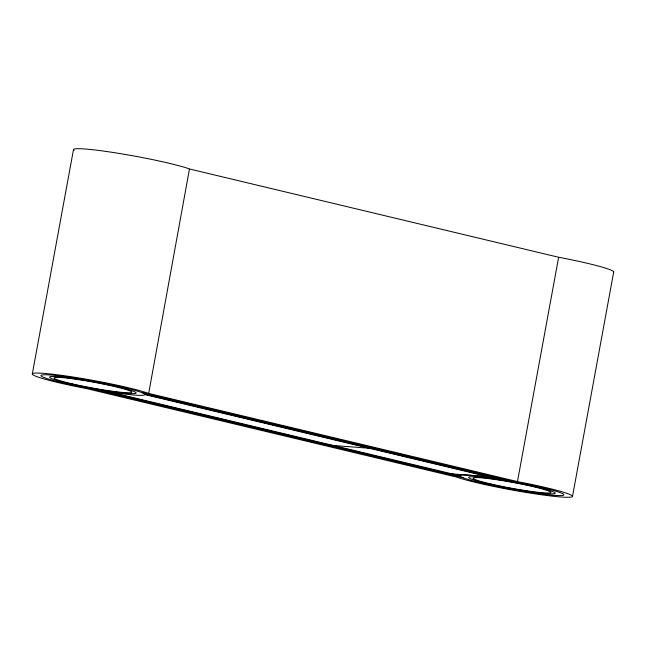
<?xml version="1.0" encoding="UTF-8"?>
<svg xmlns="http://www.w3.org/2000/svg" width="646" height="646" viewBox="0 0 646 646"><rect width="100%" height="100%" fill="white"/><g stroke="black" fill="none" stroke-linecap="round" stroke-linejoin="round"><path stroke-width="0.97" d="M32.34 373.824L73.515 149.46M148.677 393.43L148.297 393.285A61.588 4.619 10.4 0 0 99.403 381.592L95.447 380.849A61.588 4.619 10.4 0 0 35.958 376.295L37.444 376.844A61.588 4.619 10.4 0 0 86.338 388.545L456.528 477.071A61.588 4.619 10.4 0 0 560.849 496.984A61.588 4.619 10.4 0 0 518.488 481.819L148.677 393.43L189.472 168.929A61.588 4.619 10.4 0 0 140.578 157.228L136.621 156.485A61.588 4.619 10.4 0 0 74.177 150.502M517.462 481.625L558.637 257.269L189.859 169.066M572.485 496.54L613.66 272.176M325.754 444.916L376.852 448.825M444.496 473.316L495.595 477.224M558.637 257.269L559.662 257.455A61.588 4.619 10.4 0 1 613.361 272.434M141.644 392.582A52.786 3.957 10.4 0 1 144.179 393.81L144.744 394.706A52.786 3.957 10.4 0 1 110.684 392.098L100.824 390.491A52.786 3.957 10.4 0 1 90.658 388.682L87.275 388.044A52.786 3.957 10.4 0 1 45.365 378.023L44.098 377.547A52.786 3.957 10.4 0 1 95.075 381.447L98.467 382.085A52.786 3.957 10.4 0 1 140.376 392.106L514.345 481.714M144.526 394.1L501.175 479.389M144.769 394.569L495.829 478.524M108.996 391.831L460.057 475.787M103.651 390.967L460.638 476.546A52.786 3.957 10.4 0 0 463.182 477.774L464.45 478.25A52.786 3.957 10.4 0 0 553.864 495.312A52.786 3.957 10.4 0 0 517.551 482.312L514.159 481.674A52.786 3.957 10.4 0 0 504.001 479.865L494.142 478.266A52.786 3.957 10.4 0 0 460.073 475.658L460.227 476.207M90.48 388.65L463.247 477.798M69.655 383.659A43.993 3.295 10.4 0 0 136.104 393.099A43.993 3.295 10.4 0 0 72.845 378.443A43.993 3.295 10.4 0 0 69.655 383.659M71.981 383.797A39.592 2.972 10.4 0 0 131.776 392.292A39.592 2.972 10.4 0 0 74.847 379.105A39.592 2.972 10.4 0 0 71.981 383.797M488.739 483.886A43.993 3.295 10.4 0 0 555.189 493.326A43.993 3.295 10.4 0 0 491.929 478.67A43.993 3.295 10.4 0 0 488.739 483.886M491.065 484.032A39.592 2.972 10.4 0 0 550.86 492.518A39.592 2.972 10.4 0 0 493.932 479.332A39.592 2.972 10.4 0 0 491.065 484.032"/></g></svg>
